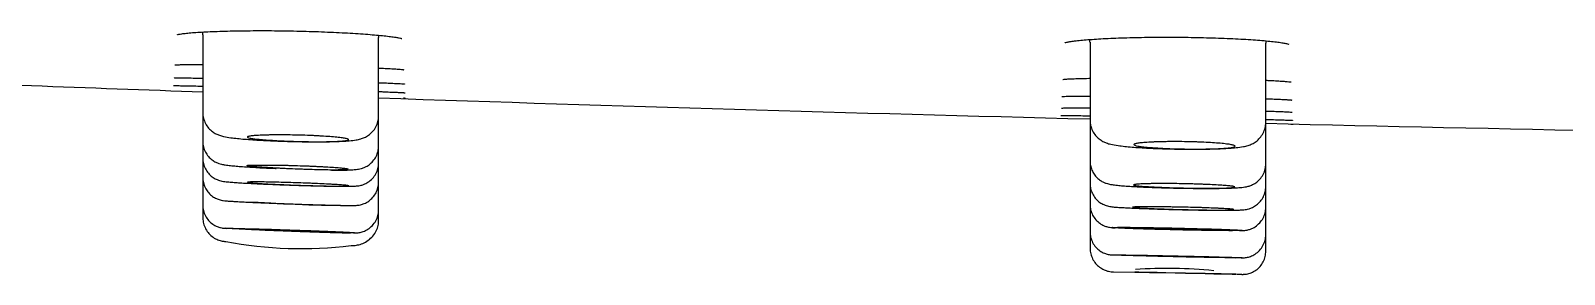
# Model space of a CAD drawing. Header units: millimetres. Extents: x 976 to 9349, y -1578 to 2211.
# Drawn here: x 2923.785 to 2927.098, y 1004.244 to 1004.771 of the extents above; entities that cross this region are included whole.
import ezdxf

# ---------------------------------------------------------------- set-up
doc = ezdxf.new("R2010")
doc.units = ezdxf.units.MM
doc.layers.add('Wbudowane', color=175, linetype='Continuous')

# ---------------------------------------------------------------- blocks, each defined once
blk = doc.blocks.new('Z$W@#21058')
for p, q in [((6.1093, 160.8814), (6.1093, 160.7128)), ((6.4891, 160.7057), (6.4891, 160.8754)), ((8.0262, 160.865), (8.0262, 160.6962)), ((8.4059, 160.6919), (8.4059, 160.863)), ((6.1093, 160.7128), (6.1093, 160.6507)), ((6.4891, 160.6409), (6.4891, 160.7057)), ((8.0262, 160.6962), (8.0262, 160.6082)), ((8.4059, 160.6026), (8.4059, 160.6919)), ((6.1093, 160.6507), (6.1093, 160.6144)), ((6.4891, 160.6045), (6.4891, 160.6409)), ((6.1093, 160.6144), (6.1093, 160.6143)), ((6.1093, 160.6143), (6.1093, 160.5726)), ((8.0262, 160.6082), (8.0262, 160.608)), ((8.0262, 160.6079), (8.0262, 160.5597)), ((6.4891, 160.5625), (6.4891, 160.6045)), ((8.4059, 160.5532), (8.4059, 160.6026)), ((6.1093, 160.5726), (6.1093, 160.5128)), ((6.4891, 160.5028), (6.4891, 160.5625)), ((8.0262, 160.5597), (8.0262, 160.5144)), ((8.4059, 160.5082), (8.4059, 160.5532)), ((6.1093, 160.5128), (6.1093, 160.485)), ((8.0262, 160.5144), (8.0262, 160.4551)), ((8.4059, 160.449), (8.4059, 160.5082)), ((6.4891, 160.4751), (6.4891, 160.5028)), ((8.0262, 160.4551), (8.0262, 160.4191)), ((8.4059, 160.4131), (8.4059, 160.449)), ((8.0262, 160.4191), (8.0262, 160.4191)), ((8.0766, 160.3685), (8.1229, 160.3681)), ((8.3543, 160.3631), (8.3415, 160.3634)), ((8.3438, 160.3634), (8.3543, 160.3631))]:
    blk.add_line(p, q)
for centre, radius, start, end in [((6.0098, 160.8814), 0.0996, 359.9943, 3.4102), ((6.5886, 160.8754), 0.0996, 177.1769, 180.0042), ((6.5475, 160.889), 0.018, 238.4638, 241.9018), ((7.9266, 160.865), 0.0995, 359.9934, 3.491), ((8.5054, 160.863), 0.0995, 176.9645, 180.0052), ((8.4642, 160.8765), 0.0177, 237.7889, 240.824), ((12.9774, 353.7261), 193.0904, 267.741706, 267.961647), ((12.9774, 353.7261), 193.0904, 268.074402, 268.530683), ((12.9774, 353.7261), 193.0904, 268.643393, 269.099567), ((6.4277, 163.384), 2.8716, 265.7634, 270.1305), ((6.4252, 161.3868), 0.8746, 268.2142, 270.442), ((6.3221, 161.2817), 0.863, 259.084, 277.1508), ((8.1934, 159.363), 1.013, 84.3383, 93.9173)]:
    blk.add_arc(centre, radius, start, end)
for centre, major_axis, ratio in [((8.2291, 160.4608), (-0.1093, 0.0024), 0.01388), ((8.2307, 160.4016), (-0.1093, 0.0024), 0.006834), ((8.2322, 160.3657), (-0.1093, 0.0023), 0.001914)]:
    blk.add_ellipse(centre, major_axis=major_axis, ratio=ratio)
for points, knots in [([(6.0544, 160.8815), (6.0544, 160.8815), (6.0548, 160.8817), (6.0575, 160.8823), (6.064, 160.8835), (6.0737, 160.8847), (6.0866, 160.8859), (6.1021, 160.887), (6.1201, 160.8879), (6.1403, 160.8888), (6.1625, 160.8894), (6.1863, 160.8899), (6.2114, 160.8902), (6.2375, 160.8903), (6.2644, 160.8902), (6.2916, 160.8898), (6.319, 160.8893), (6.346, 160.8885), (6.3725, 160.8876), (6.398, 160.8865), (6.4223, 160.8852), (6.4451, 160.8838), (6.4661, 160.8823), (6.485, 160.8808), (6.5015, 160.8791), (6.5154, 160.8775), (6.5263, 160.8759), (6.534, 160.8744), (6.5369, 160.8737), (6.538, 160.8734)], [0, 0, 0, 0, 0.011461, 0.041071, 0.07551, 0.112571, 0.15072, 0.18942, 0.228403, 0.267527, 0.306759, 0.345958, 0.385304, 0.424591, 0.463924, 0.503259, 0.54259, 0.581933, 0.62131, 0.660683, 0.699945, 0.739305, 0.778546, 0.817673, 0.85661, 0.895125, 0.93287, 0.968916, 1, 1, 1, 1]), ([(7.9721, 160.8642), (7.9721, 160.8642), (7.9727, 160.8644), (7.9758, 160.8652), (7.9826, 160.8665), (7.9926, 160.8679), (8.0056, 160.8694), (8.0213, 160.8708), (8.0395, 160.8721), (8.0598, 160.8732), (8.082, 160.8742), (8.1057, 160.875), (8.1308, 160.8756), (8.1569, 160.876), (8.1836, 160.8762), (8.2108, 160.8761), (8.2379, 160.8759), (8.2648, 160.8754), (8.291, 160.8747), (8.3164, 160.8738), (8.3405, 160.8727), (8.363, 160.8715), (8.3838, 160.8701), (8.4025, 160.8686), (8.4188, 160.867), (8.4325, 160.8654), (8.4432, 160.8638), (8.4509, 160.8623), (8.4537, 160.8616), (8.4547, 160.8613)], [0, 0, 0, 0, 0.015004, 0.044896, 0.079508, 0.116516, 0.154565, 0.193095, 0.231949, 0.270928, 0.310007, 0.349054, 0.388247, 0.427365, 0.466524, 0.505694, 0.544834, 0.583989, 0.623174, 0.662348, 0.70141, 0.740567, 0.779597, 0.818504, 0.857214, 0.895456, 0.932901, 0.968542, 1, 1, 1, 1]), ([(6.0492, 160.816), (6.0492, 160.816), (6.0496, 160.816), (6.0524, 160.8163), (6.0588, 160.8166), (6.0685, 160.8169), (6.0812, 160.8171), (6.0951, 160.8172), (6.105, 160.8173), (6.1093, 160.8173)], [0, 0, 0, 0, 0.047667, 0.187911, 0.35203, 0.524005, 0.698947, 0.874913, 1, 1, 1, 1]), ([(6.4891, 160.8094), (6.4927, 160.8092), (6.5018, 160.8088), (6.5148, 160.8081), (6.5268, 160.8074), (6.536, 160.8066), (6.5398, 160.8063), (6.5414, 160.8061)], [0, 0, 0, 0, 0.138338, 0.361018, 0.581313, 0.797993, 1, 1, 1, 1]), ([(6.5414, 160.8061), (6.5415, 160.8061), (6.5416, 160.806), (6.5419, 160.806), (6.5422, 160.806), (6.5424, 160.8059), (6.5427, 160.8059), (6.5429, 160.8059), (6.5431, 160.8058), (6.5432, 160.8058), (6.5434, 160.8058), (6.5435, 160.8058), (6.5436, 160.8058), (6.5437, 160.8058), (6.5437, 160.8057), (6.5438, 160.8057), (6.5438, 160.8057), (6.5438, 160.8057), (6.5438, 160.8057)], [0, 0, 0, 0, 0.046885, 0.123263, 0.198615, 0.272734, 0.345536, 0.416933, 0.486836, 0.555154, 0.621801, 0.68669, 0.749746, 0.810896, 0.870081, 0.927255, 0.982383, 1, 1, 1, 1]), ([(6.0473, 160.7878), (6.0473, 160.7878), (6.0476, 160.7878), (6.0497, 160.7879), (6.0555, 160.788), (6.0647, 160.788), (6.0769, 160.7879), (6.0917, 160.7878), (6.1032, 160.7876), (6.1093, 160.7875)], [0, 0, 0, 0, 0.02414, 0.1586161, 0.3199863, 0.4885763, 0.6593891, 0.831072, 1, 1, 1, 1]), ([(6.4891, 160.7777), (6.4922, 160.7776), (6.501, 160.7773), (6.5139, 160.7767), (6.5264, 160.7761), (6.5363, 160.7756), (6.5404, 160.7753), (6.5422, 160.7751)], [0, 0, 0, 0, 0.118668, 0.343331, 0.566332, 0.78747, 1, 1, 1, 1]), ([(6.5422, 160.7751), (6.5423, 160.7751), (6.5425, 160.7751), (6.5428, 160.7751), (6.5431, 160.7751), (6.5434, 160.775), (6.5437, 160.775), (6.544, 160.775), (6.5442, 160.775), (6.5444, 160.7749), (6.5446, 160.7749), (6.5448, 160.7749), (6.545, 160.7749), (6.5451, 160.7749), (6.5452, 160.7749), (6.5453, 160.7748), (6.5453, 160.7748), (6.5454, 160.7748), (6.5454, 160.7748), (6.5454, 160.7748), (6.5454, 160.7748)], [0, 0, 0, 0, 0.039224, 0.106966, 0.174042, 0.240303, 0.30567, 0.370058, 0.433372, 0.495511, 0.556366, 0.615823, 0.673765, 0.730075, 0.784638, 0.837348, 0.88811, 0.936846, 0.983494, 1, 1, 1, 1]), ([(7.9672, 160.7847), (7.9672, 160.7847), (7.9682, 160.7849), (7.9724, 160.7853), (7.9804, 160.7858), (7.9916, 160.7863), (8.0059, 160.7868), (8.0181, 160.7871), (8.0252, 160.7872), (8.0262, 160.7872)], [0, 0, 0, 0, 0.094043, 0.250432, 0.42414, 0.604658, 0.787661, 0.97125, 1, 1, 1, 1]), ([(8.4059, 160.7829), (8.4091, 160.7828), (8.418, 160.7824), (8.4309, 160.7817), (8.4433, 160.7809), (8.4527, 160.7801), (8.4565, 160.7797), (8.4581, 160.7795)], [0, 0, 0, 0, 0.121733, 0.349289, 0.573988, 0.794178, 1, 1, 1, 1]), ([(8.4581, 160.7795), (8.4582, 160.7795), (8.4583, 160.7794), (8.4585, 160.7794), (8.4588, 160.7794), (8.459, 160.7793), (8.4592, 160.7793), (8.4594, 160.7793), (8.4596, 160.7792), (8.4597, 160.7792), (8.4599, 160.7792), (8.4599, 160.7792), (8.46, 160.7792), (8.4601, 160.7792), (8.4601, 160.7791), (8.4601, 160.7791), (8.4601, 160.7791), (8.4601, 160.7791)], [0, 0, 0, 0, 0.05123, 0.132315, 0.212199, 0.290656, 0.367604, 0.442962, 0.516649, 0.588587, 0.658701, 0.726924, 0.793196, 0.857468, 0.919701, 0.979869, 1, 1, 1, 1]), ([(6.0463, 160.7713), (6.0463, 160.7713), (6.0465, 160.7713), (6.0483, 160.7714), (6.0539, 160.7713), (6.0628, 160.7712), (6.0748, 160.771), (6.0895, 160.7707), (6.1017, 160.7704), (6.1086, 160.7702), (6.1093, 160.7702)], [0, 0, 0, 0, 0.014333, 0.146256, 0.307297, 0.473911, 0.642354, 0.811485, 0.980342, 1, 1, 1, 1]), ([(6.4891, 160.7585), (6.4922, 160.7584), (6.501, 160.7581), (6.5141, 160.7575), (6.5267, 160.757), (6.5365, 160.7565), (6.5407, 160.7563), (6.5426, 160.7562)], [0, 0, 0, 0, 0.117781, 0.344116, 0.56907, 0.792926, 1, 1, 1, 1]), ([(6.5426, 160.7562), (6.5427, 160.7561), (6.5428, 160.7561), (6.5432, 160.7561), (6.5435, 160.7561), (6.5439, 160.7561), (6.5442, 160.756), (6.5445, 160.756), (6.5447, 160.756), (6.545, 160.756), (6.5452, 160.756), (6.5454, 160.7559), (6.5456, 160.7559), (6.5458, 160.7559), (6.5459, 160.7559), (6.546, 160.7559), (6.5461, 160.7559), (6.5462, 160.7559), (6.5462, 160.7559), (6.5462, 160.7559), (6.5462, 160.7559), (6.5462, 160.7559)], [0, 0, 0, 0, 0.0351999, 0.0979526, 0.1602443, 0.2219697, 0.2830674, 0.3434664, 0.4030851, 0.4618304, 0.5195973, 0.5762689, 0.6317165, 0.685802, 0.73838, 0.7893025, 0.8384238, 0.8856071, 0.9307321, 0.9693298, 1, 1, 1, 1]), ([(6.5428, 160.7447), (6.5429, 160.7447), (6.5431, 160.7447), (6.5435, 160.7446), (6.5439, 160.7446), (6.5442, 160.7446), (6.5446, 160.7446), (6.5449, 160.7446), (6.5452, 160.7446), (6.5454, 160.7445), (6.5457, 160.7445), (6.5459, 160.7445), (6.5462, 160.7445), (6.5463, 160.7445), (6.5465, 160.7445), (6.5467, 160.7445), (6.5468, 160.7445), (6.5469, 160.7444), (6.5469, 160.7444), (6.547, 160.7444), (6.547, 160.7444), (6.547, 160.7444), (6.547, 160.7444), (6.547, 160.7444)], [0, 0, 0, 0, 0.031513, 0.089236, 0.146675, 0.203772, 0.260488, 0.316777, 0.372583, 0.427838, 0.48246, 0.536351, 0.589397, 0.641464, 0.692397, 0.742022, 0.790148, 0.836571, 0.881087, 0.919116, 0.955105, 0.988997, 1, 1, 1, 1]), ([(7.9654, 160.7477), (7.9654, 160.7477), (7.9658, 160.7477), (7.9682, 160.7479), (7.9745, 160.7482), (7.984, 160.7484), (7.9965, 160.7486), (8.0107, 160.7487), (8.0212, 160.7487), (8.0262, 160.7487)], [0, 0, 0, 0, 0.0381659, 0.1768152, 0.3403237, 0.5111961, 0.6846301, 0.8589844, 1, 1, 1, 1]), ([(8.4059, 160.7429), (8.4096, 160.7428), (8.4187, 160.7425), (8.4319, 160.742), (8.4441, 160.7414), (8.4535, 160.7409), (8.4574, 160.7406), (8.4591, 160.7405)], [0, 0, 0, 0, 0.1372197, 0.3598967, 0.5806269, 0.7988273, 1, 1, 1, 1]), ([(8.4591, 160.7405), (8.4592, 160.7405), (8.4594, 160.7405), (8.4596, 160.7404), (8.46, 160.7404), (8.4602, 160.7404), (8.4605, 160.7403), (8.4607, 160.7403), (8.461, 160.7403), (8.4612, 160.7403), (8.4613, 160.7403), (8.4615, 160.7402), (8.4616, 160.7402), (8.4617, 160.7402), (8.4618, 160.7402), (8.4619, 160.7402), (8.4619, 160.7402), (8.4619, 160.7402), (8.4619, 160.7402), (8.4619, 160.7402)], [0, 0, 0, 0, 0.042145, 0.113308, 0.183661, 0.253029, 0.321327, 0.388465, 0.454347, 0.518874, 0.581941, 0.643443, 0.703277, 0.761344, 0.817553, 0.871822, 0.924085, 0.974291, 1, 1, 1, 1]), ([(6.1093, 160.7128), (6.1093, 160.7083), (6.1103, 160.7008), (6.1147, 160.6889), (6.1215, 160.6793), (6.1296, 160.6717), (6.1381, 160.6667), (6.1467, 160.6632), (6.1565, 160.6607), (6.168, 160.6588), (6.1834, 160.657), (6.1992, 160.6555), (6.2167, 160.6542), (6.2355, 160.6531), (6.2555, 160.6521), (6.2764, 160.6512), (6.2977, 160.6506), (6.3189, 160.6501), (6.3398, 160.6499), (6.3598, 160.6498), (6.3787, 160.65), (6.3961, 160.6504), (6.4119, 160.651), (6.4272, 160.6521), (6.4389, 160.6534), (6.4489, 160.6554), (6.4582, 160.6586), (6.4676, 160.6637), (6.4764, 160.6716), (6.4836, 160.6815), (6.4881, 160.6937), (6.4891, 160.7012), (6.4891, 160.7057)], [0, 0, 0, 0, 0.022551, 0.04534, 0.067772, 0.089189, 0.109071, 0.130034, 0.161885, 0.218516, 0.261773, 0.302618, 0.342368, 0.381499, 0.420454, 0.459202, 0.497886, 0.536553, 0.575283, 0.61416, 0.65327, 0.692895, 0.733073, 0.775695, 0.83075, 0.864198, 0.886889, 0.908069, 0.930846, 0.95437, 0.977476, 1, 1, 1, 1]), ([(7.9633, 160.7066), (7.9634, 160.7066), (7.9635, 160.7066), (7.9653, 160.7067), (7.9707, 160.7067), (7.9795, 160.7067), (7.9914, 160.7066), (8.006, 160.7064), (8.0182, 160.7062), (8.0253, 160.7061), (8.0262, 160.7061)], [0, 0, 0, 0, 0.011014, 0.141853, 0.302873, 0.469528, 0.637998, 0.807104, 0.975939, 1, 1, 1, 1]), ([(7.9645, 160.7228), (7.9645, 160.7228), (7.9648, 160.7228), (7.967, 160.7229), (7.9729, 160.7231), (7.9822, 160.7232), (7.9945, 160.7232), (8.0092, 160.7232), (8.0204, 160.7231), (8.0262, 160.7231)], [0, 0, 0, 0, 0.027504, 0.163714, 0.326052, 0.495274, 0.666655, 0.838883, 1, 1, 1, 1]), ([(8.4059, 160.7164), (8.4094, 160.7163), (8.4184, 160.716), (8.4315, 160.7156), (8.444, 160.7151), (8.4536, 160.7146), (8.4577, 160.7144), (8.4594, 160.7142)], [0, 0, 0, 0, 0.128903, 0.352627, 0.57467, 0.794931, 1, 1, 1, 1]), ([(8.4594, 160.7142), (8.4595, 160.7142), (8.4597, 160.7142), (8.46, 160.7142), (8.4603, 160.7142), (8.4606, 160.7141), (8.4609, 160.7141), (8.4612, 160.7141), (8.4614, 160.7141), (8.4617, 160.7141), (8.4618, 160.714), (8.462, 160.714), (8.4622, 160.714), (8.4623, 160.714), (8.4624, 160.714), (8.4625, 160.714), (8.4625, 160.714), (8.4626, 160.714), (8.4626, 160.714), (8.4626, 160.714), (8.4626, 160.714)], [0, 0, 0, 0, 0.038898, 0.106276, 0.173006, 0.238941, 0.304003, 0.368108, 0.431161, 0.493061, 0.553697, 0.612955, 0.670715, 0.726858, 0.781264, 0.833825, 0.884441, 0.933028, 0.979523, 1, 1, 1, 1]), ([(8.0262, 160.6962), (8.0261, 160.692), (8.0271, 160.6847), (8.0312, 160.6731), (8.0377, 160.6634), (8.0457, 160.6557), (8.0541, 160.6504), (8.0628, 160.6467), (8.0731, 160.6438), (8.085, 160.6418), (8.1006, 160.6399), (8.1165, 160.6384), (8.1339, 160.6371), (8.1526, 160.6361), (8.1724, 160.6352), (8.193, 160.6345), (8.214, 160.6341), (8.235, 160.6338), (8.2556, 160.6338), (8.2755, 160.634), (8.2944, 160.6344), (8.3118, 160.6351), (8.3278, 160.636), (8.3434, 160.6373), (8.3558, 160.639), (8.3663, 160.6414), (8.3758, 160.6449), (8.385, 160.6502), (8.3936, 160.6581), (8.4006, 160.668), (8.4049, 160.68), (8.4059, 160.6874), (8.4059, 160.6919)], [0, 0, 0, 0, 0.02151, 0.044217, 0.066616, 0.088191, 0.108646, 0.130293, 0.162402, 0.218595, 0.262159, 0.30294, 0.34247, 0.381314, 0.419948, 0.458342, 0.496664, 0.534966, 0.57334, 0.61187, 0.650644, 0.689946, 0.729875, 0.772153, 0.826566, 0.862872, 0.886782, 0.908417, 0.931119, 0.9545, 0.97753, 1, 1, 1, 1]), ([(8.4059, 160.6983), (8.4089, 160.6982), (8.4176, 160.6979), (8.4307, 160.6975), (8.4435, 160.6971), (8.4536, 160.6968), (8.4579, 160.6966), (8.4599, 160.6965)], [0, 0, 0, 0, 0.11166, 0.336892, 0.560965, 0.784197, 1, 1, 1, 1]), ([(8.4599, 160.6965), (8.4599, 160.6965), (8.4601, 160.6964), (8.4605, 160.6964), (8.4608, 160.6964), (8.4612, 160.6964), (8.4615, 160.6964), (8.4618, 160.6964), (8.4621, 160.6963), (8.4623, 160.6963), (8.4626, 160.6963), (8.4628, 160.6963), (8.463, 160.6963), (8.4631, 160.6963), (8.4633, 160.6963), (8.4634, 160.6962), (8.4635, 160.6962), (8.4636, 160.6962), (8.4636, 160.6962), (8.4636, 160.6962), (8.4637, 160.6962), (8.4637, 160.6962), (8.4637, 160.6962)], [0, 0, 0, 0, 0.034189, 0.095629, 0.15666, 0.217189, 0.277161, 0.336509, 0.395159, 0.453021, 0.509994, 0.565965, 0.620804, 0.674371, 0.726513, 0.777071, 0.825886, 0.872801, 0.917674, 0.956004, 0.992376, 1, 1, 1, 1]), ([(8.4603, 160.6881), (8.4604, 160.6881), (8.4606, 160.688), (8.4609, 160.688), (8.4613, 160.688), (8.4617, 160.688), (8.4621, 160.688), (8.4624, 160.688), (8.4627, 160.688), (8.463, 160.688), (8.4633, 160.688), (8.4636, 160.6879), (8.4638, 160.6879), (8.464, 160.6879), (8.4642, 160.6879), (8.4644, 160.6879), (8.4645, 160.6879), (8.4647, 160.6879), (8.4648, 160.6879), (8.4648, 160.6879), (8.4649, 160.6879), (8.4649, 160.6879), (8.465, 160.6879), (8.465, 160.6879), (8.465, 160.6879)], [0, 0, 0, 0, 0.028565, 0.081842, 0.134952, 0.187872, 0.240585, 0.293068, 0.345291, 0.397217, 0.448799, 0.499975, 0.550669, 0.600785, 0.650201, 0.698766, 0.746292, 0.792556, 0.837292, 0.880203, 0.916513, 0.950551, 0.982191, 1, 1, 1, 1]), ([(6.1093, 160.6507), (6.1093, 160.6463), (6.1103, 160.639), (6.1144, 160.6275), (6.1209, 160.618), (6.1289, 160.6104), (6.1371, 160.6055), (6.1445, 160.6025), (6.1516, 160.6007), (6.1585, 160.5996), (6.1681, 160.5984), (6.1809, 160.5973), (6.1949, 160.5962), (6.2106, 160.5952), (6.228, 160.5941), (6.2466, 160.5931), (6.2602, 160.5925), (6.2673, 160.5922), (6.2678, 160.5921)], [0, 0, 0, 0, 0.0480845, 0.096199, 0.1436664, 0.1894727, 0.2301813, 0.2650654, 0.3033885, 0.3797265, 0.4886586, 0.577547, 0.6623841, 0.7460879, 0.8289963, 0.9115905, 0.9939426, 1, 1, 1, 1]), ([(6.2062, 160.6594), (6.2055, 160.6599), (6.2054, 160.6603), (6.2063, 160.6609), (6.2068, 160.6611), (6.2081, 160.6615), (6.209, 160.6617), (6.212, 160.6623), (6.2147, 160.6626), (6.2196, 160.6631), (6.2214, 160.6633), (6.2254, 160.6635), (6.2275, 160.6637), (6.2342, 160.664), (6.2392, 160.6642), (6.2474, 160.6644), (6.2503, 160.6645), (6.2563, 160.6646), (6.2623, 160.6647), (6.2688, 160.6647), (6.2753, 160.6648), (6.2787, 160.6648), (6.2891, 160.6647), (6.296, 160.6646), (6.3067, 160.6644), (6.3103, 160.6644), (6.3175, 160.6642), (6.3211, 160.6641), (6.3318, 160.6638), (6.3388, 160.6635), (6.3491, 160.6631), (6.3525, 160.6629), (6.3592, 160.6626), (6.3624, 160.6624), (6.3719, 160.6618), (6.3779, 160.6614), (6.3891, 160.6606), (6.3942, 160.6601), (6.401, 160.6594), (6.4032, 160.6592), (6.4072, 160.6587), (6.4091, 160.6585), (6.4143, 160.6578), (6.4171, 160.6573), (6.4214, 160.6563), (6.4229, 160.6558), (6.4244, 160.6549), (6.4245, 160.6544), (6.4236, 160.6538), (6.4231, 160.6536), (6.4217, 160.6532), (6.4201, 160.6528), (6.4178, 160.6524), (6.4151, 160.6521), (6.4136, 160.6519), (6.4086, 160.6514), (6.4047, 160.6511), (6.398, 160.6508), (6.3956, 160.6507), (6.3906, 160.6505), (6.3879, 160.6504), (6.3797, 160.6502), (6.3738, 160.6501), (6.3644, 160.65), (6.3612, 160.65), (6.3545, 160.65), (6.3512, 160.65), (6.341, 160.6501), (6.334, 160.6502), (6.3232, 160.6504), (6.3196, 160.6505), (6.3125, 160.6507), (6.3053, 160.6509), (6.2983, 160.6511), (6.2912, 160.6514), (6.2877, 160.6515), (6.2774, 160.652), (6.2708, 160.6523), (6.2581, 160.6531), (6.252, 160.6535), (6.2409, 160.6543), (6.2358, 160.6547), (6.2289, 160.6554), (6.2267, 160.6556), (6.2226, 160.6561), (6.2189, 160.6566), (6.2158, 160.657), (6.213, 160.6575), (6.2117, 160.6578), (6.2085, 160.6585), (6.207, 160.6589), (6.2062, 160.6594)], [0, 0, 0, 0, 0.03125, 0.03125, 0.046875, 0.046875, 0.0625, 0.0625, 0.09375, 0.09375, 0.109375, 0.109375, 0.125, 0.125, 0.15625, 0.15625, 0.171875, 0.171875, 0.1875, 0.203125, 0.203125, 0.21875, 0.21875, 0.25, 0.25, 0.265625, 0.265625, 0.28125, 0.28125, 0.3125, 0.3125, 0.328125, 0.328125, 0.34375, 0.34375, 0.375, 0.375, 0.40625, 0.40625, 0.421875, 0.421875, 0.4375, 0.4375, 0.46875, 0.46875, 0.5, 0.5, 0.53125, 0.53125, 0.546875, 0.546875, 0.5625, 0.578125, 0.578125, 0.59375, 0.59375, 0.625, 0.625, 0.640625, 0.640625, 0.65625, 0.65625, 0.6875, 0.6875, 0.703125, 0.703125, 0.71875, 0.71875, 0.75, 0.75, 0.765625, 0.765625, 0.78125, 0.796875, 0.796875, 0.8125, 0.8125, 0.84375, 0.84375, 0.875, 0.875, 0.90625, 0.90625, 0.921875, 0.921875, 0.9375, 0.953125, 0.953125, 0.96875, 0.96875, 1, 1, 1, 1]), ([(6.3983, 160.5884), (6.4036, 160.5884), (6.4122, 160.5885), (6.4256, 160.5889), (6.4358, 160.5895), (6.4436, 160.5903), (6.4516, 160.5919), (6.46, 160.5949), (6.4689, 160.6001), (6.4774, 160.608), (6.4841, 160.6178), (6.4882, 160.6295), (6.4891, 160.6367), (6.4891, 160.6409)], [0, 0, 0, 0, 0.120234, 0.24953, 0.401629, 0.528649, 0.59268, 0.650106, 0.715465, 0.786206, 0.859241, 0.931662, 1, 1, 1, 1]), ([(8.3398, 160.6403), (8.3398, 160.6398), (8.3391, 160.6393), (8.337, 160.6386), (8.3361, 160.6384), (8.3341, 160.6379), (8.3329, 160.6377), (8.3288, 160.637), (8.3254, 160.6366), (8.3195, 160.6361), (8.3173, 160.6359), (8.3128, 160.6356), (8.3104, 160.6354), (8.3028, 160.635), (8.2973, 160.6348), (8.2884, 160.6345), (8.2852, 160.6344), (8.2789, 160.6343), (8.2725, 160.6342), (8.2658, 160.6341), (8.2589, 160.6341), (8.2554, 160.6341), (8.2448, 160.6341), (8.2377, 160.6342), (8.227, 160.6344), (8.2234, 160.6344), (8.2162, 160.6346), (8.2127, 160.6347), (8.2021, 160.635), (8.1953, 160.6353), (8.1854, 160.6357), (8.1821, 160.6359), (8.1758, 160.6362), (8.1727, 160.6364), (8.1638, 160.637), (8.1583, 160.6374), (8.1481, 160.6382), (8.1435, 160.6387), (8.1376, 160.6394), (8.1358, 160.6397), (8.1324, 160.6402), (8.1308, 160.6404), (8.1267, 160.6412), (8.1246, 160.6417), (8.1218, 160.6428), (8.1211, 160.6433), (8.1211, 160.6443), (8.1217, 160.6448), (8.1238, 160.6455), (8.1247, 160.6458), (8.1268, 160.6462), (8.1291, 160.6467), (8.1322, 160.6471), (8.1355, 160.6475), (8.1374, 160.6477), (8.1434, 160.6483), (8.1479, 160.6486), (8.1554, 160.649), (8.1581, 160.6492), (8.1636, 160.6494), (8.1665, 160.6495), (8.1754, 160.6498), (8.1817, 160.65), (8.1916, 160.6501), (8.195, 160.6502), (8.2019, 160.6502), (8.2054, 160.6502), (8.2159, 160.6502), (8.223, 160.6502), (8.2338, 160.65), (8.2374, 160.65), (8.2445, 160.6498), (8.2516, 160.6496), (8.2585, 160.6494), (8.2654, 160.6491), (8.2688, 160.649), (8.2788, 160.6485), (8.2851, 160.6482), (8.297, 160.6474), (8.3026, 160.647), (8.3127, 160.6461), (8.3172, 160.6456), (8.3232, 160.6448), (8.3251, 160.6446), (8.3285, 160.6441), (8.3315, 160.6435), (8.3339, 160.643), (8.336, 160.6425), (8.3369, 160.6422), (8.339, 160.6414), (8.3397, 160.6409), (8.3398, 160.6403)], [0, 0, 0, 0, 0.03125, 0.03125, 0.046875, 0.046875, 0.0625, 0.0625, 0.09375, 0.09375, 0.109375, 0.109375, 0.125, 0.125, 0.15625, 0.15625, 0.171875, 0.171875, 0.1875, 0.203125, 0.203125, 0.21875, 0.21875, 0.25, 0.25, 0.265625, 0.265625, 0.28125, 0.28125, 0.3125, 0.3125, 0.328125, 0.328125, 0.34375, 0.34375, 0.375, 0.375, 0.40625, 0.40625, 0.421875, 0.421875, 0.4375, 0.4375, 0.46875, 0.46875, 0.5, 0.5, 0.53125, 0.53125, 0.546875, 0.546875, 0.5625, 0.578125, 0.578125, 0.59375, 0.59375, 0.625, 0.625, 0.640625, 0.640625, 0.65625, 0.65625, 0.6875, 0.6875, 0.703125, 0.703125, 0.71875, 0.71875, 0.75, 0.75, 0.765625, 0.765625, 0.78125, 0.796875, 0.796875, 0.8125, 0.8125, 0.84375, 0.84375, 0.875, 0.875, 0.90625, 0.90625, 0.921875, 0.921875, 0.9375, 0.953125, 0.953125, 0.96875, 0.96875, 1, 1, 1, 1]), ([(6.1093, 160.6144), (6.1093, 160.6102), (6.1102, 160.603), (6.1143, 160.5914), (6.121, 160.5816), (6.1293, 160.5738), (6.1379, 160.5688), (6.1455, 160.566), (6.1522, 160.5645), (6.1583, 160.5636), (6.167, 160.5628), (6.1794, 160.5618), (6.1932, 160.5609), (6.2089, 160.56), (6.2263, 160.5591), (6.2452, 160.5583), (6.2652, 160.5574), (6.2858, 160.5566), (6.3067, 160.5559), (6.3274, 160.5552), (6.3475, 160.5547), (6.3665, 160.5542), (6.3841, 160.5539), (6.4, 160.5536), (6.4139, 160.5535), (6.4261, 160.5536), (6.4355, 160.5538), (6.4416, 160.5542), (6.4489, 160.5552), (6.4573, 160.5576), (6.4667, 160.5623), (6.4761, 160.5702), (6.4835, 160.5803), (6.4881, 160.5924), (6.4891, 160.6), (6.4891, 160.6045)], [0, 0, 0, 0, 0.02028, 0.041974, 0.063389, 0.084141, 0.102655, 0.11756, 0.132972, 0.162628, 0.212623, 0.252349, 0.290356, 0.32794, 0.365219, 0.402444, 0.439476, 0.476584, 0.513589, 0.550635, 0.587666, 0.624811, 0.662034, 0.699432, 0.737336, 0.776396, 0.820943, 0.858666, 0.875341, 0.890758, 0.91071, 0.93319, 0.955752, 0.978076, 1, 1, 1, 1]), ([(8.0262, 160.6082), (8.0261, 160.6047), (8.0268, 160.5985), (8.0298, 160.5884), (8.0348, 160.5796), (8.0411, 160.572), (8.0482, 160.5663), (8.0552, 160.5624), (8.0615, 160.5599), (8.0677, 160.5582), (8.0753, 160.5568), (8.0806, 160.5562), (8.0852, 160.5557)], [0, 0, 0, 0, 0.084206, 0.17306, 0.261055, 0.347372, 0.429194, 0.502327, 0.571065, 0.649348, 0.784025, 1, 1, 1, 1]), ([(6.3914, 160.5887), (6.3863, 160.5888), (6.3808, 160.5888), (6.3719, 160.589), (6.3688, 160.589), (6.3625, 160.5892), (6.3592, 160.5893), (6.3493, 160.5895), (6.3425, 160.5897), (6.332, 160.59), (6.3284, 160.5902), (6.3212, 160.5904), (6.3176, 160.5905), (6.3069, 160.591), (6.2999, 160.5913), (6.2893, 160.5917), (6.2858, 160.5919), (6.2789, 160.5922), (6.2722, 160.5926), (6.2658, 160.5929), (6.2595, 160.5933), (6.2564, 160.5934), (6.2474, 160.594), (6.2419, 160.5943), (6.2343, 160.5949), (6.2319, 160.595), (6.2274, 160.5954), (6.2252, 160.5956), (6.2192, 160.5961), (6.2159, 160.5964), (6.2118, 160.5969), (6.2105, 160.597), (6.2085, 160.5973), (6.2076, 160.5975), (6.2055, 160.5979), (6.2048, 160.5981), (6.2048, 160.5986), (6.2055, 160.5988), (6.2075, 160.599), (6.2084, 160.5991), (6.2105, 160.5992), (6.2117, 160.5993), (6.2158, 160.5994), (6.2192, 160.5995), (6.2271, 160.5996), (6.2317, 160.5996), (6.2368, 160.5995)], [0, 0, 0, 0, 0.0625, 0.0625, 0.09375, 0.09375, 0.125, 0.125, 0.1875, 0.1875, 0.21875, 0.21875, 0.25, 0.25, 0.3125, 0.3125, 0.34375, 0.34375, 0.375, 0.40625, 0.40625, 0.4375, 0.4375, 0.5, 0.5, 0.53125, 0.53125, 0.5625, 0.5625, 0.625, 0.625, 0.65625, 0.65625, 0.6875, 0.6875, 0.75, 0.75, 0.8125, 0.8125, 0.84375, 0.84375, 0.875, 0.875, 0.9375, 0.9375, 1, 1, 1, 1]), ([(6.2368, 160.5995), (6.2419, 160.5996), (6.2474, 160.5996), (6.2563, 160.5995), (6.2594, 160.5995), (6.2657, 160.5994), (6.269, 160.5994), (6.2789, 160.5992), (6.2858, 160.5991), (6.2963, 160.5989), (6.2998, 160.5988), (6.307, 160.5986), (6.3106, 160.5985), (6.3213, 160.5981), (6.3284, 160.5979), (6.339, 160.5975), (6.3425, 160.5973), (6.3493, 160.597), (6.356, 160.5967), (6.3625, 160.5964), (6.3688, 160.5961), (6.3719, 160.5959), (6.3808, 160.5954), (6.3863, 160.595), (6.3939, 160.5945), (6.3963, 160.5943), (6.4009, 160.594), (6.403, 160.5938), (6.409, 160.5933), (6.4123, 160.5929), (6.4165, 160.5924), (6.4177, 160.5922), (6.4198, 160.5919), (6.4206, 160.5917), (6.4227, 160.5913), (6.4234, 160.591), (6.4235, 160.5904), (6.4228, 160.5902), (6.4207, 160.5898), (6.4198, 160.5897), (6.4177, 160.5895), (6.4165, 160.5894), (6.4124, 160.5892), (6.4091, 160.589), (6.4011, 160.5888), (6.3965, 160.5888), (6.3914, 160.5887)], [0, 0, 0, 0, 0.0625, 0.0625, 0.09375, 0.09375, 0.125, 0.125, 0.1875, 0.1875, 0.21875, 0.21875, 0.25, 0.25, 0.3125, 0.3125, 0.34375, 0.34375, 0.375, 0.40625, 0.40625, 0.4375, 0.4375, 0.5, 0.5, 0.53125, 0.53125, 0.5625, 0.5625, 0.625, 0.625, 0.65625, 0.65625, 0.6875, 0.6875, 0.75, 0.75, 0.8125, 0.8125, 0.84375, 0.84375, 0.875, 0.875, 0.9375, 0.9375, 1, 1, 1, 1]), ([(8.0852, 160.5557), (8.0893, 160.5553), (8.0968, 160.5546), (8.1117, 160.5535), (8.1279, 160.5526), (8.1461, 160.5518), (8.1654, 160.551), (8.1858, 160.5504), (8.2068, 160.5498), (8.228, 160.5494), (8.2488, 160.5491), (8.269, 160.549), (8.2882, 160.549), (8.3058, 160.5491), (8.3219, 160.5494), (8.3361, 160.5499), (8.3492, 160.5507), (8.3581, 160.5515), (8.3669, 160.5532), (8.3754, 160.556), (8.3846, 160.5609), (8.3935, 160.5688), (8.4007, 160.579), (8.405, 160.5909), (8.406, 160.5984), (8.4059, 160.6026)], [0, 0, 0, 0, 0.051605, 0.102191, 0.151535, 0.200309, 0.248794, 0.297103, 0.345391, 0.393556, 0.44184, 0.490085, 0.538608, 0.587358, 0.63671, 0.687375, 0.742382, 0.807754, 0.838181, 0.861502, 0.886821, 0.915194, 0.944285, 0.973352, 1, 1, 1, 1]), ([(6.1093, 160.5726), (6.1093, 160.5686), (6.1102, 160.5617), (6.1139, 160.5506), (6.12, 160.5411), (6.1278, 160.5332), (6.1362, 160.5279), (6.1439, 160.5248), (6.15, 160.5233), (6.1553, 160.5225), (6.16, 160.522), (6.1683, 160.5214), (6.1788, 160.5208), (6.1912, 160.5201), (6.2055, 160.5194), (6.2213, 160.5186), (6.2388, 160.5179), (6.2569, 160.5171), (6.2763, 160.5164), (6.2879, 160.5159), (6.2947, 160.5157)], [0, 0, 0, 0, 0.039137, 0.080258, 0.120927, 0.160869, 0.198526, 0.22855, 0.252059, 0.280724, 0.356837, 0.438243, 0.511388, 0.582681, 0.653518, 0.72391, 0.794096, 0.864274, 0.934382, 1, 1, 1, 1]), ([(6.3156, 160.561), (6.3228, 160.5608), (6.3299, 160.5605), (6.3404, 160.5601), (6.3438, 160.56), (6.3507, 160.5597), (6.3541, 160.5595), (6.364, 160.5591), (6.3703, 160.5588), (6.3792, 160.5583), (6.3821, 160.5582), (6.3876, 160.5579), (6.3903, 160.5577), (6.3978, 160.5573), (6.4023, 160.557), (6.4083, 160.5566), (6.4101, 160.5565), (6.4135, 160.5562), (6.4165, 160.5559), (6.4189, 160.5557), (6.421, 160.5555), (6.4219, 160.5553), (6.4239, 160.555), (6.4246, 160.5548), (6.4246, 160.5546), (6.4244, 160.5545), (6.4237, 160.5544), (6.4232, 160.5543), (6.421, 160.5541), (6.419, 160.5541), (6.4148, 160.554), (6.4133, 160.5539), (6.4099, 160.5539), (6.408, 160.5539), (6.4021, 160.5539), (6.3975, 160.5539), (6.3873, 160.5541), (6.3818, 160.5542), (6.3729, 160.5543), (6.3698, 160.5544), (6.3635, 160.5545), (6.3602, 160.5546), (6.3502, 160.5549), (6.3434, 160.5551), (6.3294, 160.5555), (6.3221, 160.5557), (6.3079, 160.5562), (6.3008, 160.5565), (6.2902, 160.5569), (6.2867, 160.557), (6.2799, 160.5573), (6.2732, 160.5576), (6.2667, 160.5579), (6.2604, 160.5582), (6.2573, 160.5584), (6.2484, 160.5588), (6.2429, 160.5591), (6.2353, 160.5596), (6.2329, 160.5597), (6.2284, 160.56), (6.2262, 160.5601), (6.2203, 160.5605), (6.2169, 160.5608), (6.2128, 160.5612), (6.2116, 160.5613), (6.2095, 160.5615), (6.2087, 160.5616), (6.2066, 160.562), (6.2059, 160.5621), (6.2059, 160.5624), (6.2061, 160.5625), (6.2068, 160.5626), (6.2079, 160.5627), (6.2096, 160.5628), (6.2117, 160.5629), (6.2129, 160.563), (6.2171, 160.5631), (6.2205, 160.5631), (6.2284, 160.5631), (6.233, 160.5631), (6.2432, 160.5629), (6.2487, 160.5628), (6.2576, 160.5627), (6.2607, 160.5626), (6.2671, 160.5625), (6.2703, 160.5624), (6.2802, 160.5621), (6.287, 160.5619), (6.3012, 160.5615), (6.3083, 160.5613), (6.3156, 160.561)], [0, 0, 0, 0, 0.03125, 0.03125, 0.046875, 0.046875, 0.0625, 0.0625, 0.09375, 0.09375, 0.109375, 0.109375, 0.125, 0.125, 0.15625, 0.15625, 0.171875, 0.171875, 0.1875, 0.203125, 0.203125, 0.21875, 0.21875, 0.25, 0.25, 0.265625, 0.265625, 0.28125, 0.28125, 0.3125, 0.3125, 0.328125, 0.328125, 0.34375, 0.34375, 0.375, 0.375, 0.40625, 0.40625, 0.421875, 0.421875, 0.4375, 0.4375, 0.46875, 0.46875, 0.5, 0.5, 0.53125, 0.53125, 0.546875, 0.546875, 0.5625, 0.578125, 0.578125, 0.59375, 0.59375, 0.625, 0.625, 0.640625, 0.640625, 0.65625, 0.65625, 0.6875, 0.6875, 0.703125, 0.703125, 0.71875, 0.71875, 0.75, 0.75, 0.765625, 0.765625, 0.78125, 0.796875, 0.796875, 0.8125, 0.8125, 0.84375, 0.84375, 0.875, 0.875, 0.90625, 0.90625, 0.921875, 0.921875, 0.9375, 0.9375, 0.96875, 0.96875, 1, 1, 1, 1]), ([(6.4169, 160.5122), (6.4194, 160.5122), (6.4254, 160.5121), (6.4335, 160.5121), (6.4386, 160.5122), (6.4439, 160.5126), (6.4504, 160.5135), (6.4589, 160.5162), (6.4683, 160.5213), (6.4772, 160.5295), (6.484, 160.5393), (6.4882, 160.551), (6.4891, 160.5582), (6.4891, 160.5625)], [0, 0, 0, 0, 0.096222, 0.246823, 0.413168, 0.476265, 0.526168, 0.588326, 0.667, 0.751721, 0.835574, 0.918485, 1, 1, 1, 1]), ([(8.0262, 160.5597), (8.0261, 160.5556), (8.027, 160.5486), (8.0309, 160.5374), (8.0371, 160.5279), (8.045, 160.52), (8.0533, 160.5149), (8.0609, 160.5118), (8.0672, 160.5102), (8.0733, 160.5093), (8.0798, 160.5086), (8.0903, 160.5079), (8.1024, 160.5072), (8.1162, 160.5065), (8.1318, 160.5059), (8.1489, 160.5052), (8.1673, 160.5046), (8.1866, 160.504), (8.2063, 160.5034), (8.2263, 160.503), (8.246, 160.5025), (8.2653, 160.5022), (8.2832, 160.5019), (8.3004, 160.5018), (8.3097, 160.5017), (8.3149, 160.5017)], [0, 0, 0, 0, 0.028575, 0.058413, 0.087913, 0.116613, 0.143164, 0.164598, 0.184039, 0.211436, 0.277474, 0.334795, 0.387923, 0.439727, 0.491107, 0.542283, 0.593265, 0.644234, 0.695037, 0.745868, 0.796817, 0.847735, 0.898632, 0.949729, 1, 1, 1, 1]), ([(8.3391, 160.5522), (8.3391, 160.5519), (8.3384, 160.5516), (8.3363, 160.5512), (8.3354, 160.5511), (8.3334, 160.5508), (8.3322, 160.5507), (8.328, 160.5504), (8.3247, 160.5502), (8.3187, 160.5499), (8.3166, 160.5499), (8.312, 160.5497), (8.3096, 160.5497), (8.3021, 160.5495), (8.2966, 160.5494), (8.2876, 160.5494), (8.2845, 160.5494), (8.2782, 160.5493), (8.2717, 160.5494), (8.265, 160.5494), (8.2582, 160.5494), (8.2547, 160.5495), (8.2441, 160.5496), (8.237, 160.5497), (8.2263, 160.55), (8.2227, 160.55), (8.2155, 160.5502), (8.212, 160.5503), (8.2014, 160.5506), (8.1946, 160.5508), (8.1847, 160.5512), (8.1814, 160.5513), (8.1751, 160.5516), (8.172, 160.5517), (8.1631, 160.5522), (8.1576, 160.5525), (8.1474, 160.5531), (8.1429, 160.5534), (8.1369, 160.5539), (8.1351, 160.554), (8.1317, 160.5544), (8.1301, 160.5545), (8.126, 160.555), (8.1239, 160.5554), (8.1211, 160.556), (8.1204, 160.5563), (8.1204, 160.5569), (8.1211, 160.5572), (8.1232, 160.5576), (8.124, 160.5577), (8.1261, 160.5579), (8.1285, 160.5582), (8.1315, 160.5584), (8.1349, 160.5586), (8.1368, 160.5587), (8.1427, 160.5589), (8.1473, 160.5591), (8.1548, 160.5592), (8.1575, 160.5593), (8.163, 160.5594), (8.1659, 160.5594), (8.1748, 160.5595), (8.1811, 160.5595), (8.191, 160.5595), (8.1945, 160.5594), (8.2013, 160.5594), (8.2048, 160.5594), (8.2153, 160.5593), (8.2224, 160.5591), (8.2332, 160.5589), (8.2368, 160.5588), (8.2439, 160.5587), (8.251, 160.5585), (8.2579, 160.5583), (8.2648, 160.5581), (8.2682, 160.5579), (8.2781, 160.5576), (8.2844, 160.5573), (8.2963, 160.5567), (8.3019, 160.5564), (8.312, 160.5558), (8.3165, 160.5555), (8.3225, 160.555), (8.3244, 160.5548), (8.3278, 160.5545), (8.3309, 160.5541), (8.3333, 160.5538), (8.3354, 160.5535), (8.3362, 160.5533), (8.3384, 160.5528), (8.3391, 160.5525), (8.3391, 160.5522)], [0, 0, 0, 0, 0.03125, 0.03125, 0.046875, 0.046875, 0.0625, 0.0625, 0.09375, 0.09375, 0.109375, 0.109375, 0.125, 0.125, 0.15625, 0.15625, 0.171875, 0.171875, 0.1875, 0.203125, 0.203125, 0.21875, 0.21875, 0.25, 0.25, 0.265625, 0.265625, 0.28125, 0.28125, 0.3125, 0.3125, 0.328125, 0.328125, 0.34375, 0.34375, 0.375, 0.375, 0.40625, 0.40625, 0.421875, 0.421875, 0.4375, 0.4375, 0.46875, 0.46875, 0.5, 0.5, 0.53125, 0.53125, 0.546875, 0.546875, 0.5625, 0.578125, 0.578125, 0.59375, 0.59375, 0.625, 0.625, 0.640625, 0.640625, 0.65625, 0.65625, 0.6875, 0.6875, 0.703125, 0.703125, 0.71875, 0.71875, 0.75, 0.75, 0.765625, 0.765625, 0.78125, 0.796875, 0.796875, 0.8125, 0.8125, 0.84375, 0.84375, 0.875, 0.875, 0.90625, 0.90625, 0.921875, 0.921875, 0.9375, 0.953125, 0.953125, 0.96875, 0.96875, 1, 1, 1, 1]), ([(8.315, 160.5017), (8.3199, 160.5017), (8.3279, 160.5018), (8.3398, 160.5019), (8.3499, 160.5023), (8.3567, 160.5026), (8.363, 160.5034), (8.3696, 160.5048), (8.3777, 160.5078), (8.3865, 160.5131), (8.3948, 160.5211), (8.4011, 160.5307), (8.4051, 160.542), (8.4059, 160.5491), (8.4059, 160.5532)], [0, 0, 0, 0, 0.109507, 0.226855, 0.351644, 0.501128, 0.565785, 0.613817, 0.665004, 0.728752, 0.797139, 0.865541, 0.933275, 1, 1, 1, 1]), ([(6.1093, 160.5128), (6.1093, 160.5084), (6.1103, 160.501), (6.1146, 160.4892), (6.1215, 160.4794), (6.1303, 160.4715), (6.1394, 160.4666), (6.1474, 160.4641), (6.1532, 160.4631), (6.1568, 160.4628), (6.1592, 160.4626), (6.1613, 160.4625)], [0, 0, 0, 0, 0.11623, 0.234304, 0.350965, 0.465465, 0.573199, 0.651874, 0.708512, 0.792994, 1, 1, 1, 1]), ([(6.2947, 160.5157), (6.3016, 160.5154), (6.3135, 160.515), (6.3334, 160.5144), (6.3519, 160.5138), (6.3698, 160.5133), (6.3861, 160.5128), (6.4009, 160.5125), (6.4107, 160.5123), (6.4156, 160.5122), (6.4168, 160.5122)], [0, 0, 0, 0, 0.131549, 0.268594, 0.405585, 0.542568, 0.680118, 0.817957, 0.956762, 1, 1, 1, 1]), ([(8.0262, 160.5144), (8.0261, 160.5101), (8.0271, 160.5027), (8.0313, 160.491), (8.0382, 160.4812), (8.0468, 160.4733), (8.0557, 160.4684), (8.0636, 160.4657), (8.0697, 160.4646), (8.0743, 160.4641), (8.0778, 160.4638), (8.0806, 160.4637)], [0, 0, 0, 0, 0.108343, 0.221237, 0.332773, 0.441903, 0.541795, 0.616959, 0.682194, 0.786814, 1, 1, 1, 1]), ([(8.1499, 160.5093), (8.1448, 160.5093), (8.1403, 160.5093), (8.1344, 160.5092), (8.1325, 160.5092), (8.1291, 160.5092), (8.1276, 160.5091), (8.1235, 160.509), (8.1214, 160.5089), (8.1193, 160.5087), (8.1188, 160.5087), (8.1181, 160.5085), (8.1179, 160.5085), (8.1179, 160.5082), (8.1186, 160.508), (8.1207, 160.5078), (8.1216, 160.5077), (8.1237, 160.5075), (8.1261, 160.5073), (8.1291, 160.5071), (8.1325, 160.5068), (8.1343, 160.5067), (8.1403, 160.5064), (8.1448, 160.5062), (8.1524, 160.5058), (8.1551, 160.5057), (8.1606, 160.5055), (8.1635, 160.5053), (8.1724, 160.505), (8.1787, 160.5048), (8.1886, 160.5044), (8.192, 160.5043), (8.1989, 160.5041), (8.2024, 160.504), (8.2128, 160.5037), (8.2199, 160.5035), (8.2344, 160.5032), (8.2415, 160.503), (8.252, 160.5028), (8.2554, 160.5027), (8.2623, 160.5026), (8.2657, 160.5025), (8.2757, 160.5024), (8.2819, 160.5023), (8.2938, 160.5022), (8.2995, 160.5022), (8.3046, 160.5021)], [0, 0, 0, 0, 0.0625, 0.0625, 0.09375, 0.09375, 0.125, 0.125, 0.1875, 0.1875, 0.21875, 0.21875, 0.25, 0.25, 0.3125, 0.3125, 0.34375, 0.34375, 0.375, 0.40625, 0.40625, 0.4375, 0.4375, 0.5, 0.5, 0.53125, 0.53125, 0.5625, 0.5625, 0.625, 0.625, 0.65625, 0.65625, 0.6875, 0.6875, 0.75, 0.75, 0.8125, 0.8125, 0.84375, 0.84375, 0.875, 0.875, 0.9375, 0.9375, 1, 1, 1, 1]), ([(8.3046, 160.5021), (8.3097, 160.5022), (8.3142, 160.5022), (8.3201, 160.5023), (8.322, 160.5023), (8.3254, 160.5024), (8.3269, 160.5024), (8.331, 160.5026), (8.3331, 160.5027), (8.3352, 160.5029), (8.3357, 160.503), (8.3364, 160.5032), (8.3366, 160.5032), (8.3366, 160.5035), (8.3359, 160.5037), (8.3338, 160.504), (8.3329, 160.5041), (8.3308, 160.5043), (8.3284, 160.5045), (8.3254, 160.5048), (8.322, 160.505), (8.3202, 160.5051), (8.3142, 160.5054), (8.3097, 160.5057), (8.3021, 160.506), (8.2995, 160.5061), (8.2939, 160.5064), (8.291, 160.5065), (8.2821, 160.5068), (8.2758, 160.5071), (8.2659, 160.5074), (8.2625, 160.5075), (8.2556, 160.5077), (8.2521, 160.5078), (8.2417, 160.508), (8.2346, 160.5082), (8.2201, 160.5085), (8.213, 160.5087), (8.2025, 160.5088), (8.1991, 160.5089), (8.1922, 160.509), (8.1888, 160.509), (8.1788, 160.5092), (8.1726, 160.5092), (8.1607, 160.5093), (8.155, 160.5093), (8.1499, 160.5093)], [0, 0, 0, 0, 0.0625, 0.0625, 0.09375, 0.09375, 0.125, 0.125, 0.1875, 0.1875, 0.21875, 0.21875, 0.25, 0.25, 0.3125, 0.3125, 0.34375, 0.34375, 0.375, 0.40625, 0.40625, 0.4375, 0.4375, 0.5, 0.5, 0.53125, 0.53125, 0.5625, 0.5625, 0.625, 0.625, 0.65625, 0.65625, 0.6875, 0.6875, 0.75, 0.75, 0.8125, 0.8125, 0.84375, 0.84375, 0.875, 0.875, 0.9375, 0.9375, 1, 1, 1, 1]), ([(8.3491, 160.4577), (8.3516, 160.4578), (8.3552, 160.4579), (8.3592, 160.4581), (8.3654, 160.4589), (8.3739, 160.4611), (8.3836, 160.4659), (8.3931, 160.474), (8.4005, 160.4843), (8.4049, 160.4964), (8.4059, 160.5038), (8.4059, 160.5082)], [0, 0, 0, 0, 0.177859, 0.303721, 0.369526, 0.445621, 0.549484, 0.665294, 0.780072, 0.893469, 1, 1, 1, 1]), ([(6.1093, 160.485), (6.1094, 160.4805), (6.1105, 160.473), (6.115, 160.461), (6.1221, 160.4511), (6.1313, 160.443), (6.1412, 160.4378), (6.1495, 160.4353), (6.1559, 160.4345), (6.1574, 160.4344), (6.1582, 160.4343), (6.1586, 160.4343)], [0, 0, 0, 0, 0.138825, 0.280483, 0.420453, 0.558074, 0.691186, 0.798891, 0.853357, 0.920329, 1, 1, 1, 1]), ([(6.4295, 160.4254), (6.43, 160.4254), (6.4309, 160.4254), (6.4325, 160.4254), (6.4402, 160.4258), (6.4498, 160.4278), (6.4614, 160.4327), (6.4723, 160.4408), (6.4811, 160.451), (6.4869, 160.4631), (6.4886, 160.4707), (6.4891, 160.4751)], [0, 0, 0, 0, 0.075526, 0.139602, 0.197351, 0.309315, 0.439564, 0.581777, 0.7243, 0.864985, 1, 1, 1, 1]), ([(6.4357, 160.4527), (6.4369, 160.4527), (6.4388, 160.4527), (6.4416, 160.4528), (6.448, 160.4534), (6.4566, 160.4556), (6.4665, 160.4604), (6.476, 160.4684), (6.4835, 160.4786), (6.4881, 160.4907), (6.4891, 160.4983), (6.4891, 160.5028)], [0, 0, 0, 0, 0.1366846, 0.2258099, 0.2887184, 0.3794543, 0.4933626, 0.6214244, 0.7497641, 0.8764844, 1, 1, 1, 1]), ([(6.3135, 160.4582), (6.3044, 160.4585), (6.286, 160.4592), (6.2588, 160.4601), (6.2331, 160.461), (6.2099, 160.4617), (6.19, 160.4623), (6.1744, 160.4627), (6.1633, 160.4629), (6.1575, 160.4629), (6.157, 160.4628), (6.162, 160.4624), (6.1721, 160.4618), (6.1871, 160.4611), (6.2062, 160.4603), (6.229, 160.4594), (6.2543, 160.4584), (6.2813, 160.4573), (6.3089, 160.4563), (6.336, 160.4554), (6.3617, 160.4546), (6.3849, 160.4538), (6.4048, 160.4533), (6.4204, 160.4529), (6.4315, 160.4527), (6.4373, 160.4527), (6.4379, 160.4529), (6.4329, 160.4533), (6.4228, 160.4538), (6.4078, 160.4545), (6.3887, 160.4553), (6.366, 160.4563), (6.3406, 160.4572), (6.3226, 160.4579), (6.3135, 160.4582)], [0, 0, 0, 0, 0.031309, 0.062656, 0.093833, 0.125084, 0.156277, 0.187538, 0.218759, 0.250044, 0.281271, 0.312565, 0.343762, 0.375028, 0.406274, 0.437592, 0.468821, 0.500124, 0.53134, 0.56263, 0.59382, 0.625084, 0.656264, 0.687513, 0.718696, 0.749943, 0.78114, 0.812401, 0.843624, 0.874915, 0.906137, 0.93743, 0.968697, 1, 1, 1, 1]), ([(6.3079, 160.4581), (6.3151, 160.4579), (6.3222, 160.4576), (6.3328, 160.4573), (6.3364, 160.4571), (6.3434, 160.4569), (6.3469, 160.4567), (6.3572, 160.4564), (6.3638, 160.4561), (6.3733, 160.4557), (6.3764, 160.4556), (6.3824, 160.4554), (6.3853, 160.4553), (6.3936, 160.4549), (6.3986, 160.4547), (6.4055, 160.4544), (6.4077, 160.4543), (6.4117, 160.4541), (6.4153, 160.4539), (6.4184, 160.4538), (6.4212, 160.4536), (6.4224, 160.4536), (6.4256, 160.4534), (6.427, 160.4533), (6.4281, 160.4532), (6.4283, 160.4531), (6.4283, 160.4531), (6.4282, 160.453), (6.4271, 160.453), (6.4258, 160.453), (6.4227, 160.453), (6.4215, 160.453), (6.4188, 160.4531), (6.4172, 160.4531), (6.4122, 160.4532), (6.4083, 160.4533), (6.3992, 160.4535), (6.3941, 160.4537), (6.3859, 160.4539), (6.383, 160.454), (6.3771, 160.4542), (6.374, 160.4543), (6.3645, 160.4546), (6.358, 160.4548), (6.3443, 160.4553), (6.3372, 160.4555), (6.323, 160.456), (6.3159, 160.4563), (6.3051, 160.4566), (6.3015, 160.4568), (6.2945, 160.457), (6.2876, 160.4573), (6.2809, 160.4576), (6.2743, 160.4578), (6.271, 160.4579), (6.2614, 160.4583), (6.2555, 160.4586), (6.2472, 160.4589), (6.2446, 160.459), (6.2394, 160.4593), (6.237, 160.4594), (6.2302, 160.4597), (6.2262, 160.4599), (6.2211, 160.4601), (6.2195, 160.4602), (6.2167, 160.4603), (6.2155, 160.4604), (6.2124, 160.4606), (6.2109, 160.4607), (6.2098, 160.4608), (6.2096, 160.4608), (6.2096, 160.4609), (6.2099, 160.4609), (6.2109, 160.4609), (6.2123, 160.4609), (6.2132, 160.4609), (6.2163, 160.4609), (6.219, 160.4608), (6.2256, 160.4607), (6.2297, 160.4606), (6.2387, 160.4604), (6.2437, 160.4602), (6.252, 160.46), (6.2549, 160.4599), (6.2608, 160.4597), (6.2639, 160.4596), (6.2733, 160.4593), (6.2799, 160.4591), (6.2937, 160.4586), (6.3007, 160.4584), (6.3079, 160.4581)], [0, 0, 0, 0, 0.03125, 0.03125, 0.046875, 0.046875, 0.0625, 0.0625, 0.09375, 0.09375, 0.109375, 0.109375, 0.125, 0.125, 0.15625, 0.15625, 0.171875, 0.171875, 0.1875, 0.203125, 0.203125, 0.21875, 0.21875, 0.25, 0.25, 0.265625, 0.265625, 0.28125, 0.28125, 0.3125, 0.3125, 0.328125, 0.328125, 0.34375, 0.34375, 0.375, 0.375, 0.40625, 0.40625, 0.421875, 0.421875, 0.4375, 0.4375, 0.46875, 0.46875, 0.5, 0.5, 0.53125, 0.53125, 0.546875, 0.546875, 0.5625, 0.578125, 0.578125, 0.59375, 0.59375, 0.625, 0.625, 0.640625, 0.640625, 0.65625, 0.65625, 0.6875, 0.6875, 0.703125, 0.703125, 0.71875, 0.71875, 0.75, 0.75, 0.765625, 0.765625, 0.78125, 0.796875, 0.796875, 0.8125, 0.8125, 0.84375, 0.84375, 0.875, 0.875, 0.90625, 0.90625, 0.921875, 0.921875, 0.9375, 0.9375, 0.96875, 0.96875, 1, 1, 1, 1]), ([(8.0262, 160.4551), (8.0261, 160.4508), (8.0271, 160.4435), (8.0313, 160.4317), (8.0382, 160.4219), (8.0471, 160.4138), (8.0564, 160.4088), (8.0645, 160.4063), (8.0706, 160.4053), (8.0733, 160.4051), (8.0749, 160.405), (8.0759, 160.405)], [0, 0, 0, 0, 0.125424, 0.257289, 0.387607, 0.515645, 0.637282, 0.728664, 0.790992, 0.878174, 1, 1, 1, 1]), ([(8.2306, 160.4628), (8.2215, 160.463), (8.2031, 160.4634), (8.1759, 160.464), (8.1502, 160.4644), (8.1271, 160.4647), (8.1073, 160.4649), (8.0917, 160.4649), (8.0807, 160.4648), (8.075, 160.4645), (8.0746, 160.4642), (8.0797, 160.4637), (8.0898, 160.4631), (8.1049, 160.4624), (8.1241, 160.4617), (8.1469, 160.461), (8.1722, 160.4603), (8.1992, 160.4596), (8.2268, 160.459), (8.2539, 160.4585), (8.2796, 160.4581), (8.3027, 160.4578), (8.3226, 160.4576), (8.3382, 160.4576), (8.3492, 160.4577), (8.3548, 160.4579), (8.3553, 160.4583), (8.3502, 160.4588), (8.3401, 160.4594), (8.325, 160.46), (8.3059, 160.4607), (8.2831, 160.4614), (8.2578, 160.4621), (8.2397, 160.4626), (8.2306, 160.4628)], [0, 0, 0, 0, 0.031322, 0.062671, 0.093871, 0.125127, 0.156343, 0.187616, 0.21886, 0.250163, 0.281393, 0.312683, 0.343888, 0.375153, 0.406348, 0.437602, 0.4688, 0.500056, 0.53127, 0.56254, 0.593783, 0.625082, 0.656317, 0.68761, 0.718818, 0.750084, 0.781279, 0.812534, 0.84373, 0.874985, 0.906196, 0.937465, 0.968718, 1, 1, 1, 1]), ([(8.3541, 160.3989), (8.3549, 160.3989), (8.3565, 160.3989), (8.3587, 160.399), (8.3649, 160.3996), (8.3736, 160.4019), (8.3833, 160.4066), (8.3929, 160.4146), (8.4003, 160.4248), (8.4049, 160.437), (8.4059, 160.4446), (8.4059, 160.449)], [0, 0, 0, 0, 0.096736, 0.193975, 0.258658, 0.352101, 0.471349, 0.604499, 0.739244, 0.872254, 1, 1, 1, 1]), ([(8.0262, 160.4191), (8.0262, 160.4149), (8.0272, 160.4078), (8.0313, 160.3963), (8.038, 160.3865), (8.0464, 160.3784), (8.0563, 160.3728), (8.0646, 160.3699), (8.0719, 160.3688), (8.0753, 160.3686), (8.076, 160.3685), (8.0766, 160.3685)], [0, 0, 0, 0, 0.126698, 0.258496, 0.388839, 0.517244, 0.642431, 0.755615, 0.81807, 0.864758, 1, 1, 1, 1]), ([(8.3543, 160.3631), (8.3548, 160.3631), (8.3556, 160.3631), (8.3588, 160.3632), (8.3662, 160.3639), (8.3747, 160.3664), (8.3851, 160.3718), (8.394, 160.38), (8.401, 160.3901), (8.405, 160.4018), (8.4059, 160.409), (8.4059, 160.4131)], [0, 0, 0, 0, 0.125719, 0.173188, 0.236707, 0.351052, 0.474534, 0.60962, 0.744215, 0.877165, 1, 1, 1, 1]), ([(8.2307, 160.4026), (8.2215, 160.4028), (8.2031, 160.4032), (8.1759, 160.4038), (8.1502, 160.4043), (8.1271, 160.4047), (8.1073, 160.405), (8.0917, 160.4052), (8.0807, 160.4052), (8.075, 160.4052), (8.0746, 160.405), (8.0797, 160.4047), (8.0899, 160.4043), (8.1049, 160.4038), (8.1241, 160.4033), (8.1469, 160.4027), (8.1722, 160.402), (8.1992, 160.4014), (8.2268, 160.4008), (8.2539, 160.4002), (8.2796, 160.3998), (8.3027, 160.3994), (8.3226, 160.3991), (8.3382, 160.3989), (8.3492, 160.3988), (8.3549, 160.3989), (8.3553, 160.399), (8.3502, 160.3993), (8.3401, 160.3997), (8.3251, 160.4002), (8.3059, 160.4008), (8.2831, 160.4014), (8.2578, 160.402), (8.2398, 160.4024), (8.2307, 160.4026)], [0, 0, 0, 0, 0.031322, 0.062671, 0.093871, 0.125127, 0.156343, 0.187616, 0.218861, 0.250163, 0.281393, 0.312683, 0.343888, 0.375154, 0.406348, 0.437602, 0.4688, 0.500056, 0.531269, 0.56254, 0.593783, 0.625082, 0.656317, 0.687609, 0.718818, 0.750085, 0.78128, 0.812534, 0.84373, 0.874985, 0.906195, 0.937465, 0.968718, 1, 1, 1, 1])]:
    blk.add_open_spline(points, degree=3, knots=knots)
blk.add_open_spline([(6.3873, 160.5885), (6.3908, 160.5884), (6.3943, 160.5884), (6.398, 160.5884)], degree=3)

msp = doc.modelspace()

# ---------------------------------------------------------------- block references
at = {"layer": 'Wbudowane'}
msp.add_blockref('Z$W@#21058', (2918.0473, 843.881), dxfattribs=at)

doc.saveas('drawing.dxf')
